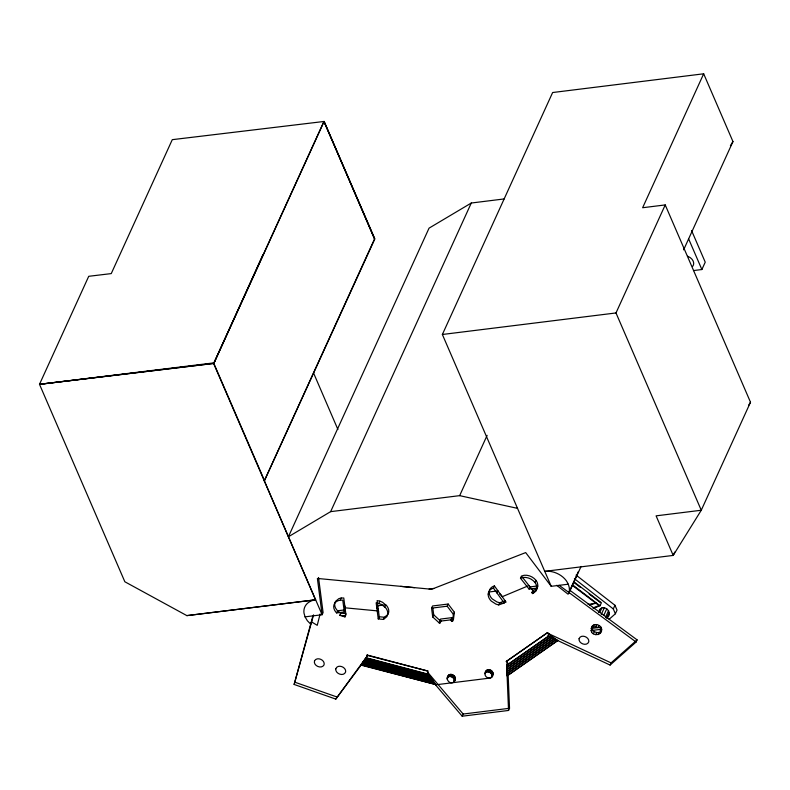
<?xml version="1.0" encoding="UTF-8"?>
<svg xmlns="http://www.w3.org/2000/svg" width="790" height="790" viewBox="0 0 790 790"><rect width="100%" height="100%" fill="white"/><g stroke="black" fill="none" stroke-linecap="round" stroke-linejoin="round"><path stroke-width="1.19" d="M484.981 673.742C484.645 678.788 493.158 679.943 493.059 674.048C493.394 669.002 484.892 667.846 484.981 673.742L486.215 670.848M485.969 672.379L485.969 671.569M485.228 673.021C487.489 669.841 493.325 673.445 491.834 676.931M536.795 588.106L536.272 584.679L535.028 582.556A10.606 7.9 24.5 0 0 523.178 577.441L520.472 578.211L529.043 589.063L536.795 588.106L537.783 585.933L530.031 586.901L529.043 589.063M440.188 622.856L439.497 621.246L440.484 619.074L451.88 617.662L450.893 619.834L451.584 621.444L452.502 621.325L453.381 614.403L454.369 612.23L448.167 604.034L432.555 605.97L431.567 608.142L432.713 616.97L439.26 622.974L440.188 622.856L441.175 620.683L440.247 620.802L433.7 614.798L432.841 608.182M452.502 621.325L453.49 619.163L454.369 612.23M434.194 682.807L362.027 663.709L366.876 656.599L367.182 655.009L427.904 671.065L427.597 672.665L435.655 684.525L361.06 665.14L335.799 699.101L294.137 684.456L312.919 615.884M366.876 656.599L367.182 655.009M599.442 610.956C602.138 602.553 614.304 612.132 607.135 617.879M591.996 628.771C590.811 622.303 601.763 623.942 601.664 629.403C602.138 637.471 588.106 635.387 591.927 628.386M601.664 629.403L600.044 633.452M320.098 614.037L317.234 625.325L311.645 621.957L310.658 624.12L307.369 620.743L305.088 616.96L303.972 613.02A18.97 14.141 24.5 0 1 315.526 599.817L315.644 599.817M294.137 684.456L313.581 614.887M447.219 678.422C447.989 669.792 459.82 677.07 453.667 682.244C449.796 684.851 444.829 678.985 448.453 675.529M453.667 682.244C456.541 678.887 449.895 674.146 447.466 677.692M536.953 588.748L532.845 590.466L531.858 592.638L532.598 593.576C537.378 591.483 539.56 584.541 536.015 580.383A10.606 7.9 24.5 0 0 524.165 575.278L521.459 576.048L520.472 578.211M264.591 480.853L213.833 363.41L324.098 121.463L374.855 238.896L264.354 480.883L315.526 599.817L186.855 615.617L124.85 581.766L39.5 384.315L88.727 276.303L111.252 273.597L172.289 139.662L323.93 121.482L374.549 238.936L264.285 480.893M323.93 121.482L213.665 363.43L39.5 384.315L213.833 363.41L262.833 254.884M471.284 203.02L429.049 228.152L288.399 536.775L330.635 511.644L471.284 203.02L504.148 198.942M568.306 584.195L551.223 586.318L442.37 334.486L552.635 92.529L703.673 73.796L732.962 141.578L683.626 249.838M341.181 598.03L338.851 598.632L335.543 601.348A10.606 7.91 24.5 0 0 336.629 609.722L337.646 610.769L345.309 609.821L344.322 611.983L336.659 612.931L335.641 611.885A10.606 7.91 24.5 0 1 340.194 600.193L341.181 598.03L343.769 597.99L345.941 614.739L344.954 616.911L339.749 615.311L340.737 613.139L345.803 613.623L344.954 616.911M336.659 612.931L337.646 610.769M376.82 607.954L377.808 605.782L385.797 604.794L384.809 606.957M378.894 603.323L379.881 601.15L382.518 602.257L386.764 605.792A10.961 8.167 24.5 0 1 388.66 612.457L387.89 614.452L384.463 617.257L383.476 619.419L378.242 618.926L376.149 602.77L381.531 604.429L385.777 607.954A10.961 8.167 24.5 0 1 387.673 614.63L386.903 616.615L383.476 619.419M335.799 699.101L367.014 656.293M378.242 618.926L379.23 616.753L384.463 617.257M361.06 665.14L362.314 663.324M330.635 511.644L459.652 495.646L487.124 435.359M432.713 616.97L433.7 614.798M439.26 622.974L440.247 620.802M431.567 608.142L447.18 606.207L448.167 604.034M427.904 671.065L367.044 655.315M451.584 621.444L452.571 619.271L451.88 617.662M703.673 73.796L642.635 207.731L665.22 204.926L750.5 402.228L701.273 510.241L673.199 555.419L544.754 571.348L549.534 571.318A19.029 14.181 24.5 0 1 566.144 580.492C568.583 583.958 570.242 588.372 569.037 592.579L570.024 590.416L637.086 639.87L636.098 642.033L610.087 665.071L547.806 635.911L548.793 633.738L547.569 632.602L506.39 661.309L507.486 662.751L507.111 675.954L557.819 640.591L556.288 639.505L507.17 673.751M447.93 677.099L448.918 674.937M447.219 679.242L448.207 676.26M448.601 676.684L449.589 674.512M449.421 676.467L450.409 674.295M450.33 676.467L451.317 674.295M674.719 552.082L673.199 555.419L656.095 515.85L701.273 510.241L615.993 312.949L665.22 204.926M488.23 594.129L489.217 591.967L497.996 590.871L496.999 593.043M451.268 676.684L452.255 674.522M452.186 677.109L453.174 674.946M494.422 585.923A10.971 8.176 24.5 0 0 489.514 590.199L489.158 592.342A10.971 8.176 24.5 0 0 492.249 598.919L496.979 601.97L499.715 602.76L505.146 600.805L504.158 602.977L498.727 604.923L495.992 604.143L491.262 601.081A10.971 8.176 24.5 0 1 488.171 594.505L488.526 592.372A10.971 8.176 24.5 0 1 493.434 588.086L494.422 585.923L506.074 602.089L503.319 602.829M452.996 677.711L453.983 675.539M453.667 678.442L454.655 676.28M454.141 679.262L455.129 677.089M454.388 680.101L455.376 677.938M454.141 681.652L455.376 678.748M498.727 604.923L499.715 602.76L501.531 602.889M463.167 714.042L427.736 672.349L426.748 674.522L462.18 716.204L463.167 714.042L509.53 708.284L508.128 674.512M485.692 672.428L486.68 670.266M486.354 672.014L487.341 669.851M487.163 671.796L488.151 669.634M488.062 671.806L489.05 669.634M489 672.023L489.988 669.851M489.899 672.448L490.886 670.275M490.709 673.04L491.696 670.868M491.37 673.761L492.358 671.599M491.834 674.571L492.822 672.399M492.071 675.411L493.059 673.238M491.064 677.711L492.051 675.549M491.37 677.524L493.059 674.048M535.028 582.556L536.015 580.383M532.598 593.576L533.586 591.414M532.964 593.369L533.951 591.206M693.492 270.575L701.875 269.528L705.233 262.171L691.546 230.502M462.18 716.204L508.543 710.457L509.53 708.284M506.252 661.615L547.569 632.602M570.015 589.883L578.339 571.605M569.847 591.088L581.075 566.44M507.229 671.579L554.787 638.429L547.421 632.909M556.288 639.505L554.787 638.429M593.132 608.458L600.025 605.762L601.407 602.75L574.142 581.993M600.677 631.565L599.985 629.462L600.953 627.27L591.206 628.445L592.441 625.828M598.543 612.428L600.074 609.08M591.206 628.445L593.231 626.845L594.218 624.673M599.817 612.398L601.852 607.935M591.513 631.98L592.5 629.808C594.258 632.454 598.632 633.787 601.032 631.279M593.231 626.845L595.69 626.737L596.677 624.564M601.259 614.521L604.311 607.816M593.339 633.748L594.327 631.585M598.968 625.433L597.981 627.606L595.69 626.737M603.728 615.479L606.779 608.774M595.808 634.706L596.796 632.543M605.555 617.247L608.606 610.542M598.257 634.597L599.245 632.425M606.75 618.234L609.297 612.655M609.12 619.291L615.38 613.761L613.297 608.932L614.956 605.278L576.078 575.081M615.38 613.761L617.049 610.117L614.956 605.278M610.087 665.071L611.075 662.899L637.086 639.87M730.404 145.696L732.962 141.578M748.584 405.31L750.5 402.228M492.822 674.769L491.696 675.766M568.82 593.33L568.05 594.179L556.693 585.301M607.895 615.222L608.665 614.531M507.565 664.647L548.339 636.217M507.417 664.963L549.198 635.832M507.496 666.839L550.847 636.621M507.358 667.155L550.699 636.938M507.437 669.051L552.388 637.708M507.299 669.357L552.25 638.024M507.377 671.263L553.918 638.814M507.308 673.445L555.429 639.89M507.249 675.648L557.957 640.285M453.993 680.496L454.655 680.072M528.945 585.528L502.341 596.667L500.356 594.159L499.705 594.248M531.858 592.638L535.966 590.92M589.498 605.14L595.937 602.632M593.339 607.796L599.047 605.565L572.256 585.331M429.089 589.054L433.74 588.451M39.5 384.315L213.616 362.906M442.37 334.486L615.993 312.949M186.855 615.617L315.526 599.817M305.059 616.852L322.103 614.739L323.09 612.576L318.538 577.49M452.571 619.271L453.49 619.163M439.497 621.246L450.893 619.834M588.086 604.399L595.354 603.501M598.869 605.436L599.492 605.357M590.94 630.558L599.985 629.462M435.517 684.831L490.353 678.027M259.14 263.998L258.923 263.485L259.219 263.988M214.9 361.237L214.603 360.734M340.194 600.193L342.781 600.153L344.322 611.983M378.578 611.746L378.183 608.675M345.072 607.816L377.294 610.877M339.749 615.311L344.815 615.785M379.881 601.15L377.136 600.598L379.378 617.918M459.652 495.646L517.519 508.355M366.037 657.715L427.874 674.077M365.898 658.021L427.736 674.384M365.079 659.137L428.002 675.776M364.931 659.443L429.049 676.408M364.101 660.568L429.335 677.82M363.963 660.875L430.372 678.442M363.124 661.99L433.029 680.486M362.985 662.306L432.89 680.802M362.166 663.403L434.332 682.491M361.198 664.825L435.655 684.525M687.488 256.276L688.199 256.493A8.018 5.974 24.5 0 1 692.563 266.507M295.124 682.293L336.787 696.928M548.793 633.738L611.075 662.899M338.466 611.608L340.737 613.139M559.192 585.331L636.098 642.033M573.53 582.23L580.364 587.414M589.162 594.07L600.4 602.573M572.562 584.857L600.025 605.762M574.419 578.724L613.297 608.932M506.39 661.309L507.624 662.445L506.637 664.607L508.543 710.457M522.21 576.996L532.845 590.466M551.223 586.318L525.686 552.585L431.636 589.271L317.392 578.448L322.103 614.739L213.379 362.936M447.18 606.207L453.381 614.403M493.434 588.086L504.158 602.977M688.683 238.995L701.875 269.528M313.502 372.87L337.913 429.503M324.098 121.463L374.549 238.936M344.786 605.802L345.22 608.873M414.533 587.651L400.649 586.348M335.77 668.814C335.039 673.791 343.808 677 345.655 671.905C346.395 666.928 337.616 663.719 335.77 668.814M579.06 638.735C578.339 643.633 586.97 646.793 588.797 641.776C589.518 636.878 580.877 633.718 579.06 638.735M314.509 660.845C313.067 665.782 321.54 669.495 324.048 664.923C325.49 659.986 317.017 656.273 314.509 660.845"/></g></svg>
